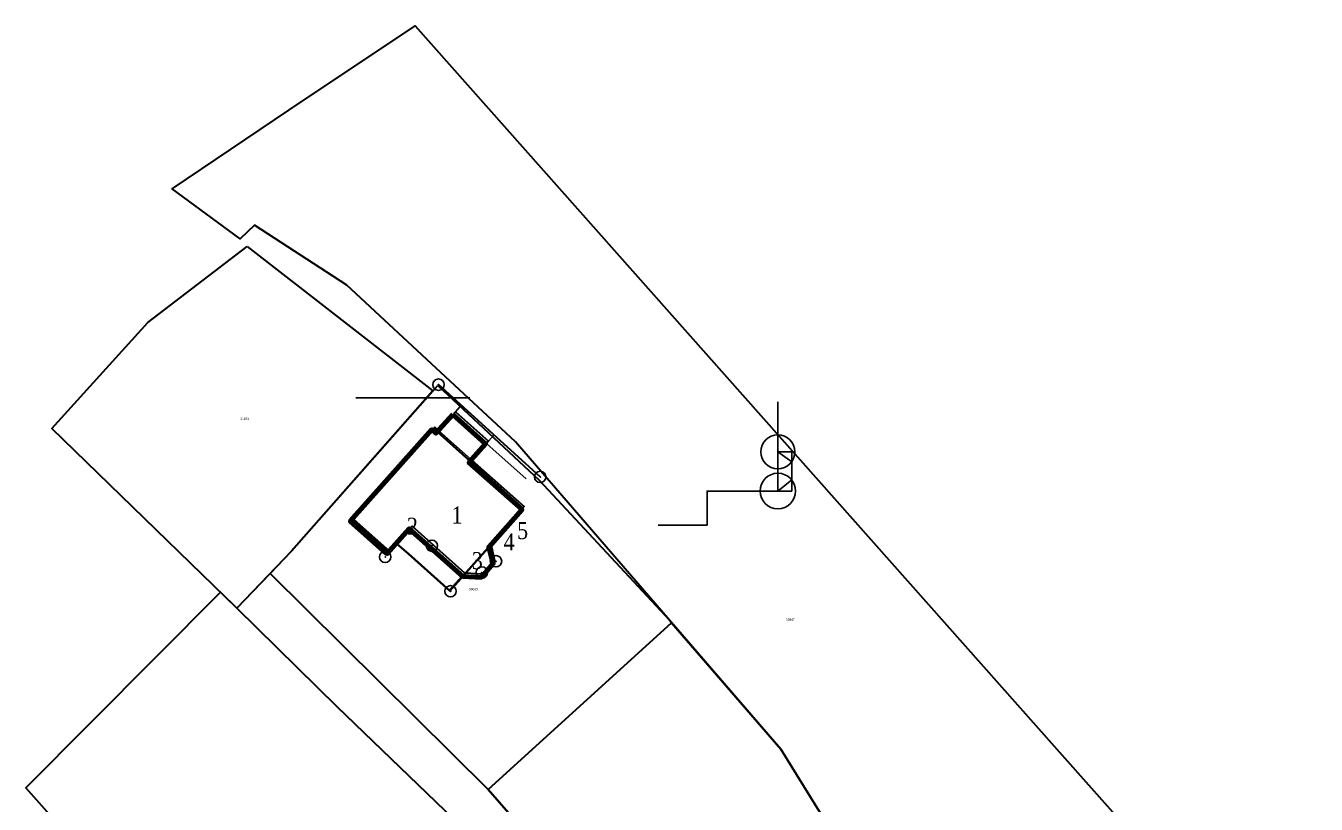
# Model space of a CAD drawing. Header units: inches. Extents: x 383206 to 383320, y 683663 to 683793.
# Drawn here: x 383206.4 to 383320, y 683724 to 683792.5 of the extents above; entities that cross this region are included whole.
import ezdxf

# ---------------------------------------------------------------- set-up
doc = ezdxf.new("R2010")
doc.units = ezdxf.units.IN
doc.header["$MEASUREMENT"] = 0
doc.header["$PDMODE"] = 32
doc.header["$PDSIZE"] = 1
doc.layers.add('0_pct_denumiri', color=7, linetype='Continuous')
doc.layers.add('0_pct_simboluri', color=7, linetype='Continuous')
doc.layers.add('corp', color=1, linetype='Continuous', lineweight=0)
doc.layers.add('IMOBILE_ACTIVE', color=7, linetype='Continuous', true_color=0x125a95)
doc.layers.add('LABEL', color=7, linetype='Continuous', true_color=0x125a95)
doc.styles.add('TIMES_NEW_ROMAN', font='times.ttf')

# ---------------------------------------------------------------- blocks, each defined once
blk = doc.blocks.new('Punct')
blk.add_point((0, 0))
at = {"flags": 1}
for tag, p in [('DENPCT', (1.4, 0)), ('COTA', (1.4, -2.5)), ('COD', (1.4, -5))]:
    blk.add_attdef(tag, p, '', height=1.5, dxfattribs=at)

msp = doc.modelspace()

# ---------------------------------------------------------------- linework, layer by layer
at = {"color": 5, "lineweight": 30, "elevation": 160.06}
msp.add_lwpolyline([(383251.67, 683752.81), (383242.72, 683760.93)], dxfattribs=at)
at = {"color": 5}
for points in [[(383242.75, 683756.88), (383242.39, 683757.2), (383235.18, 683749.09), (383238.39, 683746.24), (383240.39, 683748.48), (383245.03, 683744.34), (383246.59, 683744.26), (383247.66, 683745.46), (383247.33, 683746.92), (383250.25, 683750.21), (383242.75, 683756.88), (383244.21, 683758.53), (383244.64, 683759.01)], [(383244.04, 683758.34), (383250.44, 683752.65)]]:
    msp.add_lwpolyline(points, dxfattribs=at)
for points in [[(383245.48, 683759.76), (383235.44, 683759.76)], [(383262.06, 683748.57), (383266.36, 683748.57), (383266.36, 683751.57), (383272.58, 683751.57), (383272.58, 683759.42)], [(383272.58, 683759.42), (383272.58, 683755.02), (383273.8, 683755.02), (383273.8, 683751.57), (383272.58, 683751.57)], [(383272.58, 683755.02), (383273.8, 683754.15), (383273.8, 683752.55), (383272.58, 683751.57)]]:
    msp.add_lwpolyline(points)
at = {"color": 6, "lineweight": 90}
msp.add_lwpolyline([(383243.97, 683758.31), (383246.87, 683755.73), (383245.4, 683754.08), (383250.07, 683749.93), (383247.14, 683746.64), (383247.54, 683745.19), (383246.46, 683743.97), (383244.85, 683744.06), (383240.14, 683748.25), (383238.18, 683746.05), (383234.96, 683748.91), (383242.14, 683756.98), (383242.5, 683756.65)], close=True, dxfattribs=at)
at = {"color": 5, "lineweight": 30}
msp.add_lwpolyline([(383242.39, 683757.2), (383242.75, 683756.88), (383244.21, 683758.53), (383247.11, 683755.95), (383245.65, 683754.3), (383250.25, 683750.21), (383247.33, 683746.92), (383247.66, 683745.46), (383246.59, 683744.26), (383245.03, 683744.34), (383240.39, 683748.48), (383238.39, 683746.24), (383235.18, 683749.09)], close=True, dxfattribs=at)
at = {"color": 1}
for points in [[(383244.04, 683758.34), (383246.94, 683755.76), (383245.48, 683754.12)], [(383247.11, 683755.95), (383247.55, 683756.45)]]:
    msp.add_lwpolyline(points, dxfattribs=at)
at = {"color": 5, "lineweight": 30}
msp.add_lwpolyline([(383245.03, 683744.34), (383243.69, 683742.86)], dxfattribs=at)
for centre, radius in [((383272.58, 683755.02), 1.5), ((383272.58, 683751.57), 1.56)]:
    msp.add_circle(centre, radius)
at = {"layer": 'corp', "lineweight": 35, "flags": 128}
msp.add_lwpolyline([(383235.24, 683749.06), (383242.34, 683757.03), (383250.17, 683750.03), (383243.72, 683742.78), (383240.07, 683746.03), (383239.06, 683746.92), (383238.43, 683746.21)], close=True, dxfattribs=at)
at = {"layer": 'IMOBILE_ACTIVE', "lineweight": 30}
for points in [[(383319.95, 683703.16), (383302.29, 683686.17), (383285.81, 683708.43), (383279.21, 683718.57), (383272.85, 683728.85), (383263.05, 683740.2), (383249.51, 683755.9), (383243.33, 683761.63), (383234.66, 683769.69), (383226.54, 683774.96), (383225.26, 683773.77), (383219.29, 683778.17), (383229.54, 683785.08), (383240.66, 683792.51), (383296.89, 683729.13)], [(383225.87, 683773.09), (383242.23, 683760.39), (383229.78, 683746.27), (383224.98, 683741.26), (383208.7, 683757.08), (383217.14, 683766.4)], [(383242.66, 683760.86), (383251.59, 683752.53), (383263.05, 683740.2), (383263.23, 683739.96), (383247.1, 683725.3), (383227.9, 683744.3), (383229.78, 683746.27)], [(383227.9, 683744.3), (383247.1, 683725.3), (383255.69, 683715.46), (383276.87, 683693.05), (383289.87, 683676.33), (383287.48, 683674.3), (383286.66, 683675.47), (383274.83, 683690.9), (383260.78, 683705.88), (383256.47, 683710.24), (383246, 683720.8), (383244.07, 683722.71), (383233.81, 683732.59), (383224.98, 683741.26)], [(383259.32, 683663.36), (383252.39, 683672.93), (383242.32, 683684.26), (383216.78, 683713.78), (383206.4, 683725.44), (383223.54, 683742.66), (383224.98, 683741.26), (383233.81, 683732.59), (383244.07, 683722.71), (383245.98, 683720.79), (383260.78, 683705.88), (383274.83, 683690.9), (383282.9, 683679.93), (383286.65, 683675.46), (383287.47, 683674.29), (383284.83, 683670.23), (383277.22, 683665.51), (383270.88, 683664.21)], [(383263.23, 683739.96), (383272.85, 683728.85), (383279.21, 683718.57), (383285.81, 683708.43), (383302.47, 683685.92), (383289.96, 683676.22), (383289.87, 683676.33), (383276.87, 683693.05), (383255.69, 683715.46), (383247.1, 683725.3)]]:
    msp.add_lwpolyline(points, close=True, dxfattribs=at)

# ---------------------------------------------------------------- block references
at = {"layer": '0_pct_simboluri'}
for p in [(383242.72, 683760.93, 160.08), (383251.67, 683752.81, 160.06), (383238.03, 683745.77), (383242.14, 683746.76), (383247.78, 683745.39), (383246.53, 683744.4), (383243.78, 683742.75)]:
    msp.add_blockref('Punct', p, dxfattribs=at)

# ---------------------------------------------------------------- texts
at = {"layer": '0_pct_denumiri', "style": 'TIMES_NEW_ROMAN', "width": 0.85}
for s, p in [('1', (383243.87, 683748.71)), ('2', (383239.94, 683747.72)), ('5', (383249.64, 683747.34)), ('4', (383248.45, 683746.35)), ('3', (383245.65, 683744.7))]:
    msp.add_text(s, height=1.5, dxfattribs=at).set_placement(p)
at = {"layer": 'LABEL', "lineweight": 30}
for s, p in [('51153', (383225.28, 683757.83)), ('50063', (383245.41, 683742.83)), ('56947', (383273.3, 683740.16))]:
    msp.add_text(s, height=0.2, dxfattribs=at).set_placement(p)

doc.saveas('drawing.dxf')
